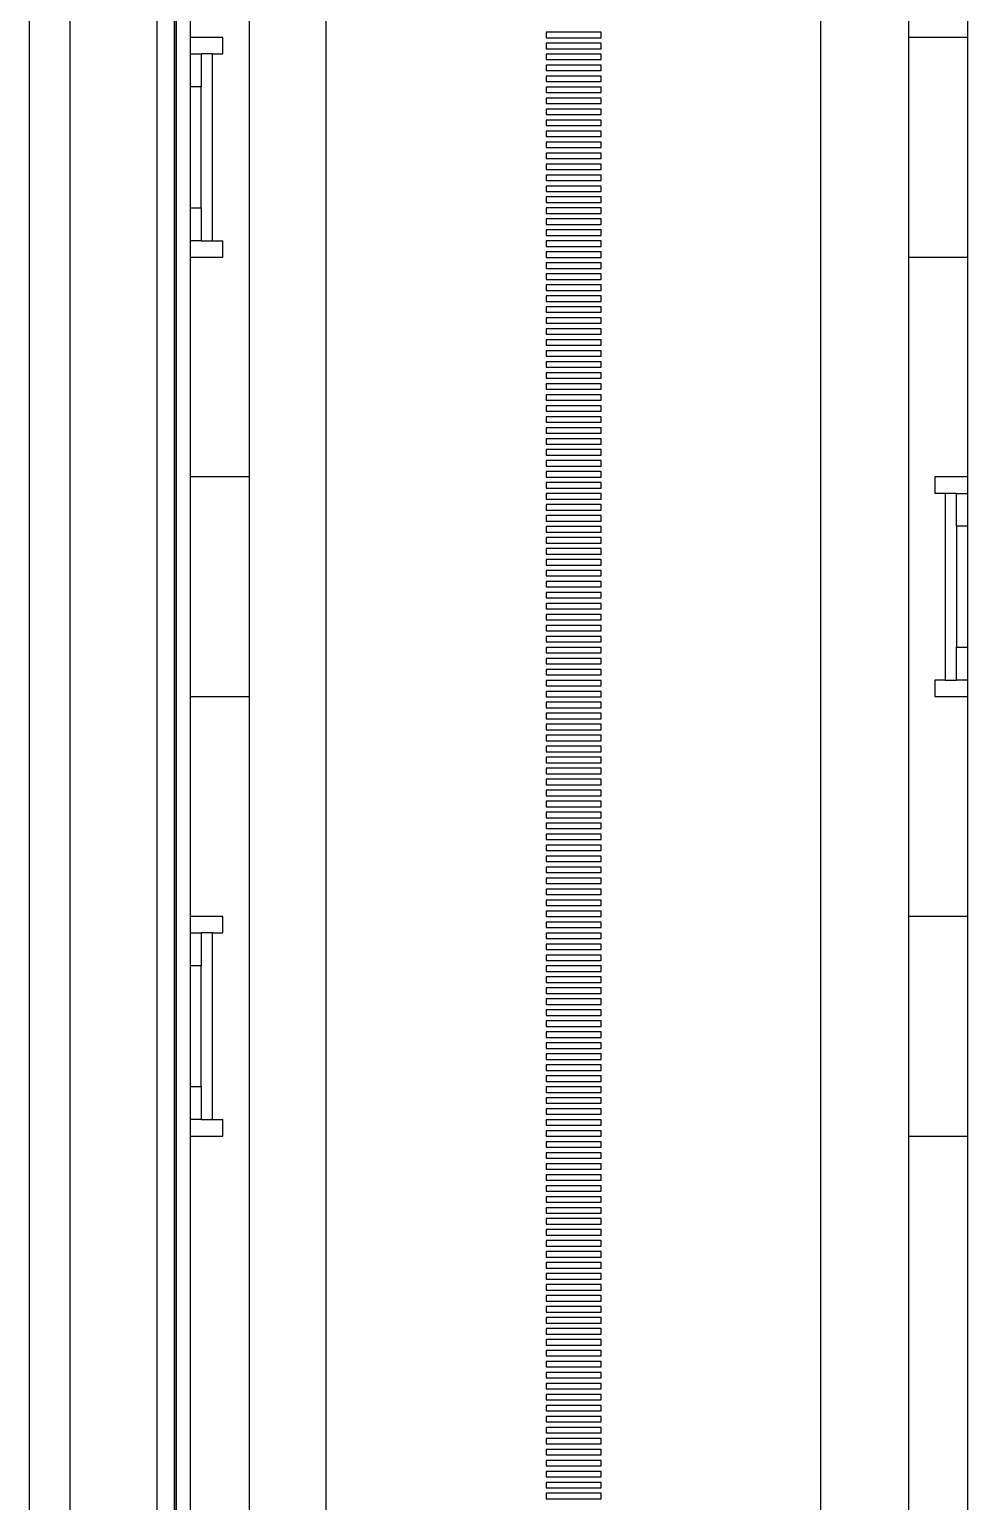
# Paper-space layout 'D' of a CAD drawing. Header units: inches. Extents: x 0 to 136, y 0 to 88.
# Drawn here: x 27.3 to 31.78, y 53.57 to 60.6 of the extents above; entities that cross this region are included whole.
import ezdxf

# ---------------------------------------------------------------- set-up
doc = ezdxf.new("R2010")
doc.units = ezdxf.units.IN
doc.header["$LTSCALE"] = 4
doc.header["$MEASUREMENT"] = 0

psp = doc.layouts.new('D')

# ---------------------------------------------------------------- linework, layer by layer
at = {"color": 7, "linetype": 'Continuous', "lineweight": 25}
for p, q in [((27.4957, 79.7233), (27.4957, 49.0252)), ((27.9124, 49.0252), (27.9124, 79.7233)), ((27.9957, 49.0252), (27.9957, 79.7233)), ((27.9957, 79.7233), (27.9957, 49.0252)), ((28.0024, 79.7233), (28.0024, 49.0252)), ((28.0024, 79.1984), (28.0024, 49.0147)), ((28.0701, 79.1984), (28.0701, 49.0147)), ((31.5021, 49.6971), (31.5021, 79.1459)), ((31.7819, 79.1984), (31.7819, 49.0147)), ((28.3525, 49.6971), (28.3525, 76.0511)), ((27.3026, 48.6199), (27.3026, 76.0048)), ((28.7199, 48.6199), (28.7199, 76.0247)), ((31.0821, 48.6199), (31.0821, 76.0048)), ((30.0323, 60.5884), (29.7698, 60.5884)), ((29.7698, 60.5884), (29.7698, 60.5621)), ((30.0323, 60.5884), (29.7698, 60.5884)), ((30.0323, 60.5621), (30.0323, 60.5884)), ((28.2265, 60.5632), (28.0701, 60.5632)), ((28.2265, 60.4845), (28.2265, 60.5632)), ((29.7698, 60.5621), (30.0323, 60.5621)), ((30.0323, 60.5359), (29.7698, 60.5359)), ((29.7698, 60.5359), (29.7698, 60.5096)), ((30.0323, 60.5359), (29.7698, 60.5359)), ((29.7698, 60.5096), (30.0323, 60.5096)), ((30.0323, 60.5096), (30.0323, 60.5359)), ((31.7819, 60.5632), (31.5021, 60.5632)), ((28.0701, 60.4845), (28.1228, 60.4845)), ((28.1228, 60.4845), (28.1228, 60.327)), ((28.1766, 60.4845), (28.1228, 60.4845)), ((28.1766, 59.5921), (28.1766, 60.4845)), ((28.1766, 60.4845), (28.2265, 60.4845)), ((30.0323, 60.4834), (29.7698, 60.4834)), ((29.7698, 60.4834), (29.7698, 60.4571)), ((30.0323, 60.4834), (29.7698, 60.4834)), ((29.7698, 60.4571), (30.0323, 60.4571)), ((30.0323, 60.4309), (29.7698, 60.4309)), ((29.7698, 60.4309), (29.7698, 60.4046)), ((30.0323, 60.4309), (29.7698, 60.4309)), ((30.0323, 60.4571), (30.0323, 60.4834)), ((30.0323, 60.4046), (30.0323, 60.4309)), ((29.7698, 60.4046), (30.0323, 60.4046)), ((30.0323, 60.3784), (29.7698, 60.3784)), ((29.7698, 60.3784), (29.7698, 60.3521)), ((30.0323, 60.3784), (29.7698, 60.3784)), ((30.0323, 60.3521), (30.0323, 60.3784)), ((28.1228, 60.327), (28.0701, 60.327)), ((28.1228, 59.7496), (28.1228, 60.327)), ((29.7698, 60.3521), (30.0323, 60.3521)), ((30.0323, 60.3259), (29.7698, 60.3259)), ((29.7698, 60.3259), (29.7698, 60.2996)), ((30.0323, 60.3259), (29.7698, 60.3259)), ((29.7698, 60.2996), (30.0323, 60.2996)), ((30.0323, 60.2996), (30.0323, 60.3259)), ((30.0323, 60.2734), (29.7698, 60.2734)), ((29.7698, 60.2734), (29.7698, 60.2471)), ((30.0323, 60.2734), (29.7698, 60.2734)), ((29.7698, 60.2471), (30.0323, 60.2471)), ((30.0323, 60.2209), (29.7698, 60.2209)), ((29.7698, 60.2209), (29.7698, 60.1947)), ((30.0323, 60.2209), (29.7698, 60.2209)), ((30.0323, 60.2471), (30.0323, 60.2734)), ((30.0323, 60.1947), (30.0323, 60.2209)), ((29.7698, 60.1947), (30.0323, 60.1947)), ((30.0323, 60.1684), (29.7698, 60.1684)), ((29.7698, 60.1684), (29.7698, 60.1422)), ((30.0323, 60.1684), (29.7698, 60.1684)), ((29.7698, 60.1422), (30.0323, 60.1422)), ((30.0323, 60.1422), (30.0323, 60.1684)), ((30.0323, 60.1159), (29.7698, 60.1159)), ((29.7698, 60.1159), (29.7698, 60.0897)), ((30.0323, 60.1159), (29.7698, 60.1159)), ((29.7698, 60.0897), (30.0323, 60.0897)), ((30.0323, 60.0897), (30.0323, 60.1159)), ((30.0323, 60.0634), (29.7698, 60.0634)), ((29.7698, 60.0634), (29.7698, 60.0372)), ((30.0323, 60.0634), (29.7698, 60.0634)), ((29.7698, 60.0372), (30.0323, 60.0372)), ((30.0323, 60.0109), (29.7698, 60.0109)), ((29.7698, 60.0109), (29.7698, 59.9847)), ((30.0323, 60.0109), (29.7698, 60.0109)), ((30.0323, 60.0372), (30.0323, 60.0634)), ((30.0323, 59.9847), (30.0323, 60.0109)), ((29.7698, 59.9847), (30.0323, 59.9847)), ((30.0323, 59.9584), (29.7698, 59.9584)), ((29.7698, 59.9584), (29.7698, 59.9322)), ((30.0323, 59.9584), (29.7698, 59.9584)), ((29.7698, 59.9322), (30.0323, 59.9322)), ((30.0323, 59.9322), (30.0323, 59.9584)), ((30.0323, 59.9059), (29.7698, 59.9059)), ((29.7698, 59.9059), (29.7698, 59.8797)), ((30.0323, 59.9059), (29.7698, 59.9059)), ((29.7698, 59.8797), (30.0323, 59.8797)), ((30.0323, 59.8797), (30.0323, 59.9059)), ((30.0323, 59.8534), (29.7698, 59.8534)), ((29.7698, 59.8534), (29.7698, 59.8272)), ((30.0323, 59.8534), (29.7698, 59.8534)), ((29.7698, 59.8272), (30.0323, 59.8272)), ((30.0323, 59.801), (29.7698, 59.801)), ((29.7698, 59.801), (29.7698, 59.7747)), ((30.0323, 59.801), (29.7698, 59.801)), ((30.0323, 59.8272), (30.0323, 59.8534)), ((30.0323, 59.7747), (30.0323, 59.801)), ((28.0701, 59.7496), (28.1228, 59.7496)), ((28.1228, 59.7496), (28.1228, 59.5921)), ((29.7698, 59.7747), (30.0323, 59.7747)), ((30.0323, 59.7485), (29.7698, 59.7485)), ((29.7698, 59.7485), (29.7698, 59.7222)), ((30.0323, 59.7485), (29.7698, 59.7485)), ((29.7698, 59.7222), (30.0323, 59.7222)), ((30.0323, 59.7222), (30.0323, 59.7485)), ((30.0323, 59.696), (29.7698, 59.696)), ((29.7698, 59.696), (29.7698, 59.6697)), ((30.0323, 59.696), (29.7698, 59.696)), ((29.7698, 59.6697), (30.0323, 59.6697)), ((30.0323, 59.6697), (30.0323, 59.696)), ((28.1228, 59.5921), (28.0701, 59.5921)), ((28.1228, 59.5921), (28.1766, 59.5921)), ((28.1766, 59.5921), (28.2265, 59.5921)), ((28.2265, 59.5134), (28.2265, 59.5921)), ((30.0323, 59.6435), (29.7698, 59.6435)), ((29.7698, 59.6435), (29.7698, 59.6172)), ((30.0323, 59.6435), (29.7698, 59.6435)), ((29.7698, 59.6172), (30.0323, 59.6172)), ((30.0323, 59.591), (29.7698, 59.591)), ((29.7698, 59.591), (29.7698, 59.5647)), ((30.0323, 59.591), (29.7698, 59.591)), ((30.0323, 59.6172), (30.0323, 59.6435)), ((30.0323, 59.5647), (30.0323, 59.591)), ((28.0701, 59.5134), (28.2265, 59.5134)), ((29.7698, 59.5647), (30.0323, 59.5647)), ((30.0323, 59.5385), (29.7698, 59.5385)), ((29.7698, 59.5385), (29.7698, 59.5122)), ((30.0323, 59.5385), (29.7698, 59.5385)), ((29.7698, 59.5122), (30.0323, 59.5122)), ((30.0323, 59.5122), (30.0323, 59.5385)), ((31.5021, 59.5134), (31.7819, 59.5134)), ((30.0323, 59.486), (29.7698, 59.486)), ((29.7698, 59.486), (29.7698, 59.4597)), ((30.0323, 59.486), (29.7698, 59.486)), ((29.7698, 59.4597), (30.0323, 59.4597)), ((30.0323, 59.4597), (30.0323, 59.486)), ((30.0323, 59.4335), (29.7698, 59.4335)), ((29.7698, 59.4335), (29.7698, 59.4073)), ((30.0323, 59.4335), (29.7698, 59.4335)), ((29.7698, 59.4073), (30.0323, 59.4073)), ((30.0323, 59.381), (29.7698, 59.381)), ((29.7698, 59.381), (29.7698, 59.3548)), ((30.0323, 59.381), (29.7698, 59.381)), ((30.0323, 59.4073), (30.0323, 59.4335)), ((30.0323, 59.3548), (30.0323, 59.381)), ((29.7698, 59.3548), (30.0323, 59.3548)), ((30.0323, 59.3285), (29.7698, 59.3285)), ((29.7698, 59.3285), (29.7698, 59.3023)), ((30.0323, 59.3285), (29.7698, 59.3285)), ((29.7698, 59.3023), (30.0323, 59.3023)), ((30.0323, 59.3023), (30.0323, 59.3285)), ((30.0323, 59.276), (29.7698, 59.276)), ((29.7698, 59.276), (29.7698, 59.2498)), ((30.0323, 59.276), (29.7698, 59.276)), ((29.7698, 59.2498), (30.0323, 59.2498)), ((30.0323, 59.2498), (30.0323, 59.276)), ((30.0323, 59.2235), (29.7698, 59.2235)), ((29.7698, 59.2235), (29.7698, 59.1973)), ((30.0323, 59.2235), (29.7698, 59.2235)), ((29.7698, 59.1973), (30.0323, 59.1973)), ((30.0323, 59.171), (29.7698, 59.171)), ((29.7698, 59.171), (29.7698, 59.1448)), ((30.0323, 59.171), (29.7698, 59.171)), ((30.0323, 59.1973), (30.0323, 59.2235)), ((30.0323, 59.1448), (30.0323, 59.171)), ((29.7698, 59.1448), (30.0323, 59.1448)), ((30.0323, 59.1185), (29.7698, 59.1185)), ((29.7698, 59.1185), (29.7698, 59.0923)), ((30.0323, 59.1185), (29.7698, 59.1185)), ((29.7698, 59.0923), (30.0323, 59.0923)), ((30.0323, 59.0923), (30.0323, 59.1185)), ((30.0323, 59.066), (29.7698, 59.066)), ((29.7698, 59.066), (29.7698, 59.0398)), ((30.0323, 59.066), (29.7698, 59.066)), ((29.7698, 59.0398), (30.0323, 59.0398)), ((30.0323, 59.0398), (30.0323, 59.066)), ((30.0323, 59.0136), (29.7698, 59.0136)), ((29.7698, 59.0136), (29.7698, 58.9873)), ((30.0323, 59.0136), (29.7698, 59.0136)), ((29.7698, 58.9873), (30.0323, 58.9873)), ((30.0323, 58.9611), (29.7698, 58.9611)), ((29.7698, 58.9611), (29.7698, 58.9348)), ((30.0323, 58.9611), (29.7698, 58.9611)), ((30.0323, 58.9873), (30.0323, 59.0136)), ((30.0323, 58.9348), (30.0323, 58.9611)), ((29.7698, 58.9348), (30.0323, 58.9348)), ((30.0323, 58.9086), (29.7698, 58.9086)), ((29.7698, 58.9086), (29.7698, 58.8823)), ((30.0323, 58.9086), (29.7698, 58.9086)), ((29.7698, 58.8823), (30.0323, 58.8823)), ((30.0323, 58.8823), (30.0323, 58.9086)), ((30.0323, 58.8561), (29.7698, 58.8561)), ((29.7698, 58.8561), (29.7698, 58.8298)), ((30.0323, 58.8561), (29.7698, 58.8561)), ((29.7698, 58.8298), (30.0323, 58.8298)), ((30.0323, 58.8298), (30.0323, 58.8561)), ((30.0323, 58.8036), (29.7698, 58.8036)), ((29.7698, 58.8036), (29.7698, 58.7773)), ((30.0323, 58.8036), (29.7698, 58.8036)), ((29.7698, 58.7773), (30.0323, 58.7773)), ((30.0323, 58.7511), (29.7698, 58.7511)), ((29.7698, 58.7511), (29.7698, 58.7248)), ((30.0323, 58.7511), (29.7698, 58.7511)), ((30.0323, 58.7773), (30.0323, 58.8036)), ((30.0323, 58.7248), (30.0323, 58.7511)), ((29.7698, 58.7248), (30.0323, 58.7248)), ((30.0323, 58.6986), (29.7698, 58.6986)), ((29.7698, 58.6986), (29.7698, 58.6723)), ((30.0323, 58.6986), (29.7698, 58.6986)), ((29.7698, 58.6723), (30.0323, 58.6723)), ((30.0323, 58.6723), (30.0323, 58.6986)), ((30.0323, 58.6461), (29.7698, 58.6461)), ((29.7698, 58.6461), (29.7698, 58.6199)), ((30.0323, 58.6461), (29.7698, 58.6461)), ((29.7698, 58.6199), (30.0323, 58.6199)), ((30.0323, 58.6199), (30.0323, 58.6461)), ((30.0323, 58.5936), (29.7698, 58.5936)), ((29.7698, 58.5936), (29.7698, 58.5674)), ((30.0323, 58.5936), (29.7698, 58.5936)), ((29.7698, 58.5674), (30.0323, 58.5674)), ((30.0323, 58.5411), (29.7698, 58.5411)), ((29.7698, 58.5411), (29.7698, 58.5149)), ((30.0323, 58.5411), (29.7698, 58.5411)), ((30.0323, 58.5674), (30.0323, 58.5936)), ((30.0323, 58.5149), (30.0323, 58.5411)), ((28.3525, 58.4635), (28.0701, 58.4635)), ((29.7698, 58.5149), (30.0323, 58.5149)), ((30.0323, 58.4886), (29.7698, 58.4886)), ((29.7698, 58.4886), (29.7698, 58.4624)), ((30.0323, 58.4886), (29.7698, 58.4886)), ((29.7698, 58.4624), (30.0323, 58.4624)), ((30.0323, 58.4624), (30.0323, 58.4886)), ((31.7819, 58.4635), (31.6255, 58.4635)), ((31.6255, 58.4635), (31.6255, 58.3847)), ((30.0323, 58.4361), (29.7698, 58.4361)), ((29.7698, 58.4361), (29.7698, 58.4099)), ((30.0323, 58.4361), (29.7698, 58.4361)), ((29.7698, 58.4099), (30.0323, 58.4099)), ((30.0323, 58.3836), (29.7698, 58.3836)), ((29.7698, 58.3836), (29.7698, 58.3574)), ((30.0323, 58.3836), (29.7698, 58.3836)), ((30.0323, 58.4099), (30.0323, 58.4361)), ((30.0323, 58.3574), (30.0323, 58.3836)), ((31.6755, 58.3847), (31.6255, 58.3847)), ((31.6755, 58.3847), (31.6755, 57.4924)), ((31.7292, 58.3847), (31.6755, 58.3847)), ((31.7292, 58.2273), (31.7292, 58.3847)), ((31.7292, 58.3847), (31.7819, 58.3847)), ((29.7698, 58.3574), (30.0323, 58.3574)), ((30.0323, 58.3311), (29.7698, 58.3311)), ((29.7698, 58.3311), (29.7698, 58.3049)), ((30.0323, 58.3311), (29.7698, 58.3311)), ((30.0323, 58.3049), (30.0323, 58.3311)), ((29.7698, 58.3049), (30.0323, 58.3049)), ((30.0323, 58.2786), (29.7698, 58.2786)), ((29.7698, 58.2786), (29.7698, 58.2524)), ((30.0323, 58.2786), (29.7698, 58.2786)), ((29.7698, 58.2524), (30.0323, 58.2524)), ((30.0323, 58.2524), (30.0323, 58.2786)), ((30.0323, 58.2262), (29.7698, 58.2262)), ((29.7698, 58.2262), (29.7698, 58.1999)), ((30.0323, 58.2262), (29.7698, 58.2262)), ((29.7698, 58.1999), (30.0323, 58.1999)), ((30.0323, 58.1737), (29.7698, 58.1737)), ((29.7698, 58.1737), (29.7698, 58.1474)), ((30.0323, 58.1737), (29.7698, 58.1737)), ((30.0323, 58.1999), (30.0323, 58.2262)), ((30.0323, 58.1474), (30.0323, 58.1737)), ((31.7292, 58.2273), (31.7292, 57.6498)), ((31.7819, 58.2273), (31.7292, 58.2273)), ((29.7698, 58.1474), (30.0323, 58.1474)), ((30.0323, 58.1212), (29.7698, 58.1212)), ((29.7698, 58.1212), (29.7698, 58.0949)), ((30.0323, 58.1212), (29.7698, 58.1212)), ((30.0323, 58.0949), (30.0323, 58.1212)), ((29.7698, 58.0949), (30.0323, 58.0949)), ((30.0323, 58.0687), (29.7698, 58.0687)), ((29.7698, 58.0687), (29.7698, 58.0424)), ((30.0323, 58.0687), (29.7698, 58.0687)), ((29.7698, 58.0424), (30.0323, 58.0424)), ((30.0323, 58.0424), (30.0323, 58.0687)), ((30.0323, 58.0162), (29.7698, 58.0162)), ((29.7698, 58.0162), (29.7698, 57.9899)), ((30.0323, 58.0162), (29.7698, 58.0162)), ((29.7698, 57.9899), (30.0323, 57.9899)), ((30.0323, 57.9637), (29.7698, 57.9637)), ((29.7698, 57.9637), (29.7698, 57.9374)), ((30.0323, 57.9637), (29.7698, 57.9637)), ((30.0323, 57.9899), (30.0323, 58.0162)), ((30.0323, 57.9374), (30.0323, 57.9637)), ((29.7698, 57.9374), (30.0323, 57.9374)), ((30.0323, 57.9112), (29.7698, 57.9112)), ((29.7698, 57.9112), (29.7698, 57.8849)), ((30.0323, 57.9112), (29.7698, 57.9112)), ((30.0323, 57.8849), (30.0323, 57.9112)), ((29.7698, 57.8849), (30.0323, 57.8849)), ((30.0323, 57.8587), (29.7698, 57.8587)), ((29.7698, 57.8587), (29.7698, 57.8325)), ((30.0323, 57.8587), (29.7698, 57.8587)), ((29.7698, 57.8325), (30.0323, 57.8325)), ((30.0323, 57.8325), (30.0323, 57.8587)), ((30.0323, 57.8062), (29.7698, 57.8062)), ((29.7698, 57.8062), (29.7698, 57.78)), ((30.0323, 57.8062), (29.7698, 57.8062)), ((29.7698, 57.78), (30.0323, 57.78)), ((30.0323, 57.7537), (29.7698, 57.7537)), ((29.7698, 57.7537), (29.7698, 57.7275)), ((30.0323, 57.7537), (29.7698, 57.7537)), ((30.0323, 57.78), (30.0323, 57.8062)), ((30.0323, 57.7275), (30.0323, 57.7537)), ((29.7698, 57.7275), (30.0323, 57.7275)), ((30.0323, 57.7012), (29.7698, 57.7012)), ((29.7698, 57.7012), (29.7698, 57.675)), ((30.0323, 57.7012), (29.7698, 57.7012)), ((30.0323, 57.675), (30.0323, 57.7012)), ((29.7698, 57.675), (30.0323, 57.675)), ((30.0323, 57.6487), (29.7698, 57.6487)), ((29.7698, 57.6487), (29.7698, 57.6225)), ((30.0323, 57.6487), (29.7698, 57.6487)), ((29.7698, 57.6225), (30.0323, 57.6225)), ((30.0323, 57.6225), (30.0323, 57.6487)), ((31.7292, 57.4924), (31.7292, 57.6498)), ((31.7292, 57.6498), (31.7819, 57.6498)), ((30.0323, 57.5962), (29.7698, 57.5962)), ((29.7698, 57.5962), (29.7698, 57.57)), ((30.0323, 57.5962), (29.7698, 57.5962)), ((29.7698, 57.57), (30.0323, 57.57)), ((30.0323, 57.5437), (29.7698, 57.5437)), ((29.7698, 57.5437), (29.7698, 57.5175)), ((30.0323, 57.5437), (29.7698, 57.5437)), ((30.0323, 57.57), (30.0323, 57.5962)), ((30.0323, 57.5175), (30.0323, 57.5437)), ((29.7698, 57.5175), (30.0323, 57.5175)), ((30.0323, 57.4912), (29.7698, 57.4912)), ((29.7698, 57.4912), (29.7698, 57.465)), ((30.0323, 57.4912), (29.7698, 57.4912)), ((30.0323, 57.465), (30.0323, 57.4912)), ((31.6755, 57.4924), (31.6255, 57.4924)), ((31.6255, 57.4924), (31.6255, 57.4136)), ((31.6755, 57.4924), (31.7292, 57.4924)), ((31.7819, 57.4924), (31.7292, 57.4924)), ((28.0701, 57.4136), (28.3525, 57.4136)), ((29.7698, 57.465), (30.0323, 57.465)), ((30.0323, 57.4388), (29.7698, 57.4388)), ((29.7698, 57.4388), (29.7698, 57.4125)), ((30.0323, 57.4388), (29.7698, 57.4388)), ((29.7698, 57.4125), (30.0323, 57.4125)), ((30.0323, 57.4125), (30.0323, 57.4388)), ((31.6255, 57.4136), (31.7819, 57.4136)), ((30.0323, 57.3863), (29.7698, 57.3863)), ((29.7698, 57.3863), (29.7698, 57.36)), ((30.0323, 57.3863), (29.7698, 57.3863)), ((29.7698, 57.36), (30.0323, 57.36)), ((30.0323, 57.3338), (29.7698, 57.3338)), ((29.7698, 57.3338), (29.7698, 57.3075)), ((30.0323, 57.3338), (29.7698, 57.3338)), ((30.0323, 57.36), (30.0323, 57.3863)), ((30.0323, 57.3075), (30.0323, 57.3338)), ((29.7698, 57.3075), (30.0323, 57.3075)), ((30.0323, 57.2813), (29.7698, 57.2813)), ((29.7698, 57.2813), (29.7698, 57.255)), ((30.0323, 57.2813), (29.7698, 57.2813)), ((30.0323, 57.255), (30.0323, 57.2813)), ((29.7698, 57.255), (30.0323, 57.255)), ((30.0323, 57.2288), (29.7698, 57.2288)), ((29.7698, 57.2288), (29.7698, 57.2025)), ((30.0323, 57.2288), (29.7698, 57.2288)), ((29.7698, 57.2025), (30.0323, 57.2025)), ((30.0323, 57.2025), (30.0323, 57.2288)), ((30.0323, 57.1763), (29.7698, 57.1763)), ((29.7698, 57.1763), (29.7698, 57.15)), ((30.0323, 57.1763), (29.7698, 57.1763)), ((29.7698, 57.15), (30.0323, 57.15)), ((30.0323, 57.1238), (29.7698, 57.1238)), ((29.7698, 57.1238), (29.7698, 57.0975)), ((30.0323, 57.1238), (29.7698, 57.1238)), ((30.0323, 57.15), (30.0323, 57.1763)), ((30.0323, 57.0975), (30.0323, 57.1238)), ((29.7698, 57.0975), (30.0323, 57.0975)), ((30.0323, 57.0713), (29.7698, 57.0713)), ((29.7698, 57.0713), (29.7698, 57.0451)), ((30.0323, 57.0713), (29.7698, 57.0713)), ((30.0323, 57.0451), (30.0323, 57.0713)), ((29.7698, 57.0451), (30.0323, 57.0451)), ((30.0323, 57.0188), (29.7698, 57.0188)), ((29.7698, 57.0188), (29.7698, 56.9926)), ((30.0323, 57.0188), (29.7698, 57.0188)), ((29.7698, 56.9926), (30.0323, 56.9926)), ((30.0323, 56.9926), (30.0323, 57.0188)), ((30.0323, 56.9663), (29.7698, 56.9663)), ((29.7698, 56.9663), (29.7698, 56.9401)), ((30.0323, 56.9663), (29.7698, 56.9663)), ((29.7698, 56.9401), (30.0323, 56.9401)), ((30.0323, 56.9138), (29.7698, 56.9138)), ((29.7698, 56.9138), (29.7698, 56.8876)), ((30.0323, 56.9138), (29.7698, 56.9138)), ((30.0323, 56.9401), (30.0323, 56.9663)), ((30.0323, 56.8876), (30.0323, 56.9138)), ((29.7698, 56.8876), (30.0323, 56.8876)), ((30.0323, 56.8613), (29.7698, 56.8613)), ((29.7698, 56.8613), (29.7698, 56.8351)), ((30.0323, 56.8613), (29.7698, 56.8613)), ((30.0323, 56.8351), (30.0323, 56.8613)), ((29.7698, 56.8351), (30.0323, 56.8351)), ((30.0323, 56.8088), (29.7698, 56.8088)), ((29.7698, 56.8088), (29.7698, 56.7826)), ((30.0323, 56.8088), (29.7698, 56.8088)), ((29.7698, 56.7826), (30.0323, 56.7826)), ((30.0323, 56.7826), (30.0323, 56.8088)), ((30.0323, 56.7563), (29.7698, 56.7563)), ((29.7698, 56.7563), (29.7698, 56.7301)), ((30.0323, 56.7563), (29.7698, 56.7563)), ((29.7698, 56.7301), (30.0323, 56.7301)), ((30.0323, 56.7038), (29.7698, 56.7038)), ((29.7698, 56.7038), (29.7698, 56.6776)), ((30.0323, 56.7038), (29.7698, 56.7038)), ((30.0323, 56.7301), (30.0323, 56.7563)), ((30.0323, 56.6776), (30.0323, 56.7038)), ((29.7698, 56.6776), (30.0323, 56.6776)), ((30.0323, 56.6513), (29.7698, 56.6513)), ((29.7698, 56.6513), (29.7698, 56.6251)), ((30.0323, 56.6513), (29.7698, 56.6513)), ((29.7698, 56.6251), (30.0323, 56.6251)), ((30.0323, 56.6251), (30.0323, 56.6513)), ((30.0323, 56.5989), (29.7698, 56.5989)), ((29.7698, 56.5989), (29.7698, 56.5726)), ((30.0323, 56.5989), (29.7698, 56.5989)), ((29.7698, 56.5726), (30.0323, 56.5726)), ((30.0323, 56.5726), (30.0323, 56.5989)), ((30.0323, 56.5464), (29.7698, 56.5464)), ((29.7698, 56.5464), (29.7698, 56.5201)), ((30.0323, 56.5464), (29.7698, 56.5464)), ((29.7698, 56.5201), (30.0323, 56.5201)), ((30.0323, 56.4939), (29.7698, 56.4939)), ((29.7698, 56.4939), (29.7698, 56.4676)), ((30.0323, 56.4939), (29.7698, 56.4939)), ((30.0323, 56.5201), (30.0323, 56.5464)), ((30.0323, 56.4676), (30.0323, 56.4939)), ((29.7698, 56.4676), (30.0323, 56.4676)), ((30.0323, 56.4414), (29.7698, 56.4414)), ((29.7698, 56.4414), (29.7698, 56.4151)), ((30.0323, 56.4414), (29.7698, 56.4414)), ((29.7698, 56.4151), (30.0323, 56.4151)), ((30.0323, 56.4151), (30.0323, 56.4414)), ((28.2265, 56.3637), (28.0701, 56.3637)), ((28.2265, 56.285), (28.2265, 56.3637)), ((30.0323, 56.3889), (29.7698, 56.3889)), ((29.7698, 56.3889), (29.7698, 56.3626)), ((30.0323, 56.3889), (29.7698, 56.3889)), ((29.7698, 56.3626), (30.0323, 56.3626)), ((30.0323, 56.3626), (30.0323, 56.3889)), ((31.7819, 56.3637), (31.5021, 56.3637)), ((28.0701, 56.285), (28.1228, 56.285)), ((28.1228, 56.285), (28.1228, 56.1275)), ((28.1766, 56.285), (28.1228, 56.285)), ((28.1766, 55.3926), (28.1766, 56.285)), ((28.1766, 56.285), (28.2265, 56.285)), ((30.0323, 56.3364), (29.7698, 56.3364)), ((29.7698, 56.3364), (29.7698, 56.3101)), ((30.0323, 56.3364), (29.7698, 56.3364)), ((29.7698, 56.3101), (30.0323, 56.3101)), ((30.0323, 56.2839), (29.7698, 56.2839)), ((29.7698, 56.2839), (29.7698, 56.2576)), ((30.0323, 56.2839), (29.7698, 56.2839)), ((30.0323, 56.3101), (30.0323, 56.3364)), ((30.0323, 56.2576), (30.0323, 56.2839)), ((29.7698, 56.2576), (30.0323, 56.2576)), ((30.0323, 56.2314), (29.7698, 56.2314)), ((29.7698, 56.2314), (29.7698, 56.2052)), ((30.0323, 56.2314), (29.7698, 56.2314)), ((29.7698, 56.2052), (30.0323, 56.2052)), ((30.0323, 56.2052), (30.0323, 56.2314)), ((30.0323, 56.1789), (29.7698, 56.1789)), ((29.7698, 56.1789), (29.7698, 56.1527)), ((30.0323, 56.1789), (29.7698, 56.1789)), ((29.7698, 56.1527), (30.0323, 56.1527)), ((30.0323, 56.1527), (30.0323, 56.1789)), ((28.1228, 56.1275), (28.0701, 56.1275)), ((28.1228, 55.5501), (28.1228, 56.1275)), ((30.0323, 56.1264), (29.7698, 56.1264)), ((29.7698, 56.1264), (29.7698, 56.1002)), ((30.0323, 56.1264), (29.7698, 56.1264)), ((29.7698, 56.1002), (30.0323, 56.1002)), ((30.0323, 56.0739), (29.7698, 56.0739)), ((29.7698, 56.0739), (29.7698, 56.0477)), ((30.0323, 56.0739), (29.7698, 56.0739)), ((30.0323, 56.1002), (30.0323, 56.1264)), ((30.0323, 56.0477), (30.0323, 56.0739)), ((29.7698, 56.0477), (30.0323, 56.0477)), ((30.0323, 56.0214), (29.7698, 56.0214)), ((29.7698, 56.0214), (29.7698, 55.9952)), ((30.0323, 56.0214), (29.7698, 56.0214)), ((29.7698, 55.9952), (30.0323, 55.9952)), ((30.0323, 55.9952), (30.0323, 56.0214)), ((30.0323, 55.9689), (29.7698, 55.9689)), ((29.7698, 55.9689), (29.7698, 55.9427)), ((30.0323, 55.9689), (29.7698, 55.9689)), ((29.7698, 55.9427), (30.0323, 55.9427)), ((30.0323, 55.9427), (30.0323, 55.9689)), ((30.0323, 55.9164), (29.7698, 55.9164)), ((29.7698, 55.9164), (29.7698, 55.8902)), ((30.0323, 55.9164), (29.7698, 55.9164)), ((29.7698, 55.8902), (30.0323, 55.8902)), ((30.0323, 55.8639), (29.7698, 55.8639)), ((29.7698, 55.8639), (29.7698, 55.8377)), ((30.0323, 55.8639), (29.7698, 55.8639)), ((30.0323, 55.8902), (30.0323, 55.9164)), ((30.0323, 55.8377), (30.0323, 55.8639)), ((29.7698, 55.8377), (30.0323, 55.8377)), ((30.0323, 55.8115), (29.7698, 55.8115)), ((29.7698, 55.8115), (29.7698, 55.7852)), ((30.0323, 55.8115), (29.7698, 55.8115)), ((29.7698, 55.7852), (30.0323, 55.7852)), ((30.0323, 55.7852), (30.0323, 55.8115)), ((30.0323, 55.759), (29.7698, 55.759)), ((29.7698, 55.759), (29.7698, 55.7327)), ((30.0323, 55.759), (29.7698, 55.759)), ((29.7698, 55.7327), (30.0323, 55.7327)), ((30.0323, 55.7327), (30.0323, 55.759)), ((30.0323, 55.7065), (29.7698, 55.7065)), ((29.7698, 55.7065), (29.7698, 55.6802)), ((30.0323, 55.7065), (29.7698, 55.7065)), ((29.7698, 55.6802), (30.0323, 55.6802)), ((30.0323, 55.654), (29.7698, 55.654)), ((29.7698, 55.654), (29.7698, 55.6277)), ((30.0323, 55.654), (29.7698, 55.654)), ((30.0323, 55.6802), (30.0323, 55.7065)), ((30.0323, 55.6277), (30.0323, 55.654)), ((29.7698, 55.6277), (30.0323, 55.6277)), ((30.0323, 55.6015), (29.7698, 55.6015)), ((29.7698, 55.6015), (29.7698, 55.5752)), ((30.0323, 55.6015), (29.7698, 55.6015)), ((29.7698, 55.5752), (30.0323, 55.5752)), ((30.0323, 55.5752), (30.0323, 55.6015)), ((28.0701, 55.5501), (28.1228, 55.5501)), ((28.1228, 55.5501), (28.1228, 55.3926)), ((30.0323, 55.549), (29.7698, 55.549)), ((29.7698, 55.549), (29.7698, 55.5227)), ((30.0323, 55.549), (29.7698, 55.549)), ((29.7698, 55.5227), (30.0323, 55.5227)), ((30.0323, 55.5227), (30.0323, 55.549)), ((30.0323, 55.4965), (29.7698, 55.4965)), ((29.7698, 55.4965), (29.7698, 55.4702)), ((30.0323, 55.4965), (29.7698, 55.4965)), ((29.7698, 55.4702), (30.0323, 55.4702)), ((30.0323, 55.444), (29.7698, 55.444)), ((29.7698, 55.444), (29.7698, 55.4178)), ((30.0323, 55.444), (29.7698, 55.444)), ((30.0323, 55.4702), (30.0323, 55.4965)), ((30.0323, 55.4178), (30.0323, 55.444)), ((28.1228, 55.3926), (28.0701, 55.3926)), ((28.1228, 55.3926), (28.1766, 55.3926)), ((28.1766, 55.3926), (28.2265, 55.3926)), ((28.2265, 55.3139), (28.2265, 55.3926)), ((29.7698, 55.4178), (30.0323, 55.4178)), ((30.0323, 55.3915), (29.7698, 55.3915)), ((29.7698, 55.3915), (29.7698, 55.3653)), ((30.0323, 55.3915), (29.7698, 55.3915)), ((29.7698, 55.3653), (30.0323, 55.3653)), ((30.0323, 55.3653), (30.0323, 55.3915)), ((28.0701, 55.3139), (28.2265, 55.3139)), ((30.0323, 55.339), (29.7698, 55.339)), ((29.7698, 55.339), (29.7698, 55.3128)), ((30.0323, 55.339), (29.7698, 55.339)), ((29.7698, 55.3128), (30.0323, 55.3128)), ((30.0323, 55.3128), (30.0323, 55.339)), ((31.5021, 55.3139), (31.7819, 55.3139)), ((30.0323, 55.2865), (29.7698, 55.2865)), ((29.7698, 55.2865), (29.7698, 55.2603)), ((30.0323, 55.2865), (29.7698, 55.2865)), ((29.7698, 55.2603), (30.0323, 55.2603)), ((30.0323, 55.234), (29.7698, 55.234)), ((29.7698, 55.234), (29.7698, 55.2078)), ((30.0323, 55.234), (29.7698, 55.234)), ((30.0323, 55.2603), (30.0323, 55.2865)), ((30.0323, 55.2078), (30.0323, 55.234)), ((29.7698, 55.2078), (30.0323, 55.2078)), ((30.0323, 55.1815), (29.7698, 55.1815)), ((29.7698, 55.1815), (29.7698, 55.1553)), ((30.0323, 55.1815), (29.7698, 55.1815)), ((29.7698, 55.1553), (30.0323, 55.1553)), ((30.0323, 55.1553), (30.0323, 55.1815)), ((30.0323, 55.129), (29.7698, 55.129)), ((29.7698, 55.129), (29.7698, 55.1028)), ((30.0323, 55.129), (29.7698, 55.129)), ((29.7698, 55.1028), (30.0323, 55.1028)), ((30.0323, 55.1028), (30.0323, 55.129)), ((30.0323, 55.0765), (29.7698, 55.0765)), ((29.7698, 55.0765), (29.7698, 55.0503)), ((30.0323, 55.0765), (29.7698, 55.0765)), ((29.7698, 55.0503), (30.0323, 55.0503)), ((30.0323, 55.0241), (29.7698, 55.0241)), ((29.7698, 55.0241), (29.7698, 54.9978)), ((30.0323, 55.0241), (29.7698, 55.0241)), ((30.0323, 55.0503), (30.0323, 55.0765)), ((30.0323, 54.9978), (30.0323, 55.0241)), ((29.7698, 54.9978), (30.0323, 54.9978)), ((30.0323, 54.9716), (29.7698, 54.9716)), ((29.7698, 54.9716), (29.7698, 54.9453)), ((30.0323, 54.9716), (29.7698, 54.9716)), ((29.7698, 54.9453), (30.0323, 54.9453)), ((30.0323, 54.9453), (30.0323, 54.9716)), ((30.0323, 54.9191), (29.7698, 54.9191)), ((29.7698, 54.9191), (29.7698, 54.8928)), ((30.0323, 54.9191), (29.7698, 54.9191)), ((29.7698, 54.8928), (30.0323, 54.8928)), ((30.0323, 54.8666), (29.7698, 54.8666)), ((29.7698, 54.8666), (29.7698, 54.8403)), ((30.0323, 54.8666), (29.7698, 54.8666)), ((30.0323, 54.8928), (30.0323, 54.9191)), ((30.0323, 54.8403), (30.0323, 54.8666)), ((29.7698, 54.8403), (30.0323, 54.8403)), ((30.0323, 54.8141), (29.7698, 54.8141)), ((29.7698, 54.8141), (29.7698, 54.7878)), ((30.0323, 54.8141), (29.7698, 54.8141)), ((30.0323, 54.7878), (30.0323, 54.8141)), ((29.7698, 54.7878), (30.0323, 54.7878)), ((30.0323, 54.7616), (29.7698, 54.7616)), ((29.7698, 54.7616), (29.7698, 54.7353)), ((30.0323, 54.7616), (29.7698, 54.7616)), ((29.7698, 54.7353), (30.0323, 54.7353)), ((30.0323, 54.7353), (30.0323, 54.7616)), ((30.0323, 54.7091), (29.7698, 54.7091)), ((29.7698, 54.7091), (29.7698, 54.6828)), ((30.0323, 54.7091), (29.7698, 54.7091)), ((29.7698, 54.6828), (30.0323, 54.6828)), ((30.0323, 54.6566), (29.7698, 54.6566)), ((29.7698, 54.6566), (29.7698, 54.6304)), ((30.0323, 54.6566), (29.7698, 54.6566)), ((30.0323, 54.6828), (30.0323, 54.7091)), ((30.0323, 54.6304), (30.0323, 54.6566)), ((29.7698, 54.6304), (30.0323, 54.6304)), ((30.0323, 54.6041), (29.7698, 54.6041)), ((29.7698, 54.6041), (29.7698, 54.5779)), ((30.0323, 54.6041), (29.7698, 54.6041)), ((30.0323, 54.5779), (30.0323, 54.6041)), ((29.7698, 54.5779), (30.0323, 54.5779)), ((30.0323, 54.5516), (29.7698, 54.5516)), ((29.7698, 54.5516), (29.7698, 54.5254)), ((30.0323, 54.5516), (29.7698, 54.5516)), ((29.7698, 54.5254), (30.0323, 54.5254)), ((30.0323, 54.5254), (30.0323, 54.5516)), ((30.0323, 54.4991), (29.7698, 54.4991)), ((29.7698, 54.4991), (29.7698, 54.4729)), ((30.0323, 54.4991), (29.7698, 54.4991)), ((29.7698, 54.4729), (30.0323, 54.4729)), ((30.0323, 54.4466), (29.7698, 54.4466)), ((29.7698, 54.4466), (29.7698, 54.4204)), ((30.0323, 54.4466), (29.7698, 54.4466)), ((30.0323, 54.4729), (30.0323, 54.4991)), ((30.0323, 54.4204), (30.0323, 54.4466)), ((29.7698, 54.4204), (30.0323, 54.4204)), ((30.0323, 54.3941), (29.7698, 54.3941)), ((29.7698, 54.3941), (29.7698, 54.3679)), ((30.0323, 54.3941), (29.7698, 54.3941)), ((30.0323, 54.3679), (30.0323, 54.3941)), ((29.7698, 54.3679), (30.0323, 54.3679)), ((30.0323, 54.3416), (29.7698, 54.3416)), ((29.7698, 54.3416), (29.7698, 54.3154)), ((30.0323, 54.3416), (29.7698, 54.3416)), ((29.7698, 54.3154), (30.0323, 54.3154)), ((30.0323, 54.3154), (30.0323, 54.3416)), ((30.0323, 54.2891), (29.7698, 54.2891)), ((29.7698, 54.2891), (29.7698, 54.2629)), ((30.0323, 54.2891), (29.7698, 54.2891)), ((29.7698, 54.2629), (30.0323, 54.2629)), ((30.0323, 54.2367), (29.7698, 54.2367)), ((29.7698, 54.2367), (29.7698, 54.2104)), ((30.0323, 54.2367), (29.7698, 54.2367)), ((30.0323, 54.2629), (30.0323, 54.2891)), ((30.0323, 54.2104), (30.0323, 54.2367)), ((29.7698, 54.2104), (30.0323, 54.2104)), ((30.0323, 54.1842), (29.7698, 54.1842)), ((29.7698, 54.1842), (29.7698, 54.1579)), ((30.0323, 54.1842), (29.7698, 54.1842)), ((30.0323, 54.1579), (30.0323, 54.1842)), ((29.7698, 54.1579), (30.0323, 54.1579)), ((30.0323, 54.1317), (29.7698, 54.1317)), ((29.7698, 54.1317), (29.7698, 54.1054)), ((30.0323, 54.1317), (29.7698, 54.1317)), ((29.7698, 54.1054), (30.0323, 54.1054)), ((30.0323, 54.1054), (30.0323, 54.1317)), ((30.0323, 54.0792), (29.7698, 54.0792)), ((29.7698, 54.0792), (29.7698, 54.0529)), ((30.0323, 54.0792), (29.7698, 54.0792)), ((29.7698, 54.0529), (30.0323, 54.0529)), ((30.0323, 54.0267), (29.7698, 54.0267)), ((29.7698, 54.0267), (29.7698, 54.0004)), ((30.0323, 54.0267), (29.7698, 54.0267)), ((30.0323, 54.0529), (30.0323, 54.0792)), ((30.0323, 54.0004), (30.0323, 54.0267)), ((29.7698, 54.0004), (30.0323, 54.0004)), ((30.0323, 53.9742), (29.7698, 53.9742)), ((29.7698, 53.9742), (29.7698, 53.9479)), ((30.0323, 53.9742), (29.7698, 53.9742)), ((30.0323, 53.9479), (30.0323, 53.9742)), ((29.7698, 53.9479), (30.0323, 53.9479)), ((30.0323, 53.9217), (29.7698, 53.9217)), ((29.7698, 53.9217), (29.7698, 53.8954)), ((30.0323, 53.9217), (29.7698, 53.9217)), ((29.7698, 53.8954), (30.0323, 53.8954)), ((30.0323, 53.8954), (30.0323, 53.9217)), ((30.0323, 53.8692), (29.7698, 53.8692)), ((29.7698, 53.8692), (29.7698, 53.843)), ((30.0323, 53.8692), (29.7698, 53.8692)), ((29.7698, 53.843), (30.0323, 53.843)), ((30.0323, 53.8167), (29.7698, 53.8167)), ((29.7698, 53.8167), (29.7698, 53.7905)), ((30.0323, 53.8167), (29.7698, 53.8167)), ((30.0323, 53.843), (30.0323, 53.8692)), ((30.0323, 53.7905), (30.0323, 53.8167)), ((29.7698, 53.7905), (30.0323, 53.7905)), ((30.0323, 53.7642), (29.7698, 53.7642)), ((29.7698, 53.7642), (29.7698, 53.738)), ((30.0323, 53.7642), (29.7698, 53.7642)), ((30.0323, 53.738), (30.0323, 53.7642)), ((29.7698, 53.738), (30.0323, 53.738)), ((30.0323, 53.7117), (29.7698, 53.7117)), ((29.7698, 53.7117), (29.7698, 53.6855)), ((30.0323, 53.7117), (29.7698, 53.7117)), ((29.7698, 53.6855), (30.0323, 53.6855)), ((30.0323, 53.6855), (30.0323, 53.7117)), ((30.0323, 53.6592), (29.7698, 53.6592)), ((29.7698, 53.6592), (29.7698, 53.633)), ((30.0323, 53.6592), (29.7698, 53.6592)), ((29.7698, 53.633), (30.0323, 53.633)), ((30.0323, 53.6067), (29.7698, 53.6067)), ((29.7698, 53.6067), (29.7698, 53.5805)), ((30.0323, 53.6067), (29.7698, 53.6067)), ((30.0323, 53.633), (30.0323, 53.6592)), ((30.0323, 53.5805), (30.0323, 53.6067)), ((29.7698, 53.5805), (30.0323, 53.5805))]:
    psp.add_line(p, q, dxfattribs=at)

doc.saveas('drawing.dxf')
